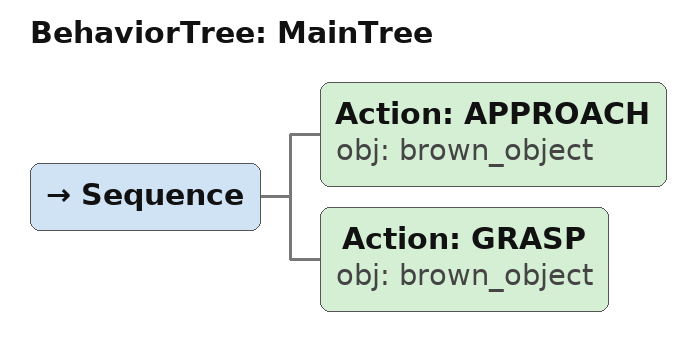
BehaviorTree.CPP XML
<root main_tree_to_execute="MainTree">
  <BehaviorTree ID="MainTree">
    <Sequence>
      <!-- Approach brown_object -->
      <Action ID="APPROACH" obj="brown_object" />
      <!-- Grasp brown_object -->
      <Action ID="GRASP" obj="brown_object" />
    </Sequence>
  </BehaviorTree>
</root>
